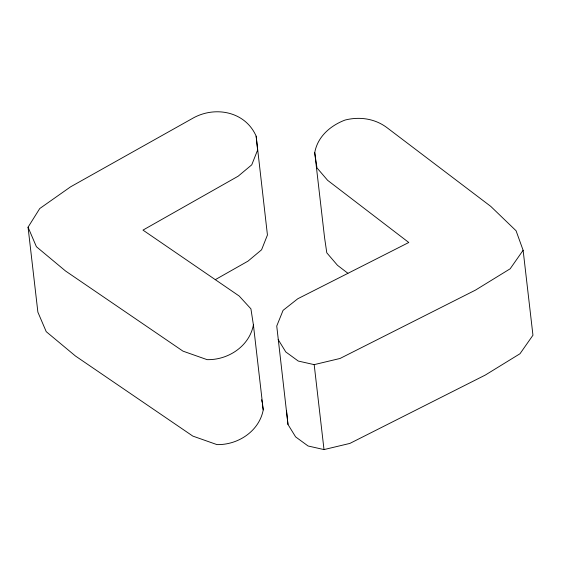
<?xml version="1.0" encoding="UTF-8"?>
<svg xmlns="http://www.w3.org/2000/svg" width="561" height="561" viewBox="0 0 561 561"><rect width="100%" height="100%" fill="white"/><g stroke="black" fill="none" stroke-linecap="round" stroke-linejoin="round"><path stroke-width="0.84" d="M256.153 136.169L257.604 150.053L251.749 164.836L238.187 176.182L142.978 230.108L239.175 296.019L250.921 308.852L253.411 324.938C249.414 346.249 228.054 360.19 207.086 359.643L182.991 351.151L65.595 271.04L36.402 246.714L28.05 227.205L39.733 208.552L70.63 186.806L191.939 118.736C214.246 105.51 245.206 111.057 256.153 136.169L267.436 235.003L261.58 249.785L248.011 261.131L215.263 279.68M314.735 152.718C317.505 136.695 330.485 125.538 345.113 120.04C359.692 116.358 375.12 118.609 387.216 127.838L490.756 206.378L516.064 230.753L523.118 250.276L532.95 335.226L519.991 353.739L485.258 375.085L349.882 443.414L324.006 449.578L308.094 445.995L295.619 436.893L287.982 424.481L276.741 326.032L283.074 310.352L297.779 298.754L408.787 242.492L327.645 180.347L316.965 167.872L314.735 152.718L324.567 237.668L326.797 252.822L337.477 265.297L347.876 273.263M253.411 324.938L263.235 409.888C259.245 431.199 237.885 445.139 216.911 444.593L192.816 436.093L75.426 355.99L46.226 331.663L37.882 312.154L28.05 227.205M523.118 250.276L510.159 268.796L475.433 290.135L340.05 358.465L314.181 364.636L298.263 361.053L285.787 351.943L278.151 339.531M261.671 399.727L262.057 402.272M262.324 403.962L263.235 409.888M314.181 364.636L324.006 449.578M286.566 410.975L287.982 424.481"/></g></svg>
